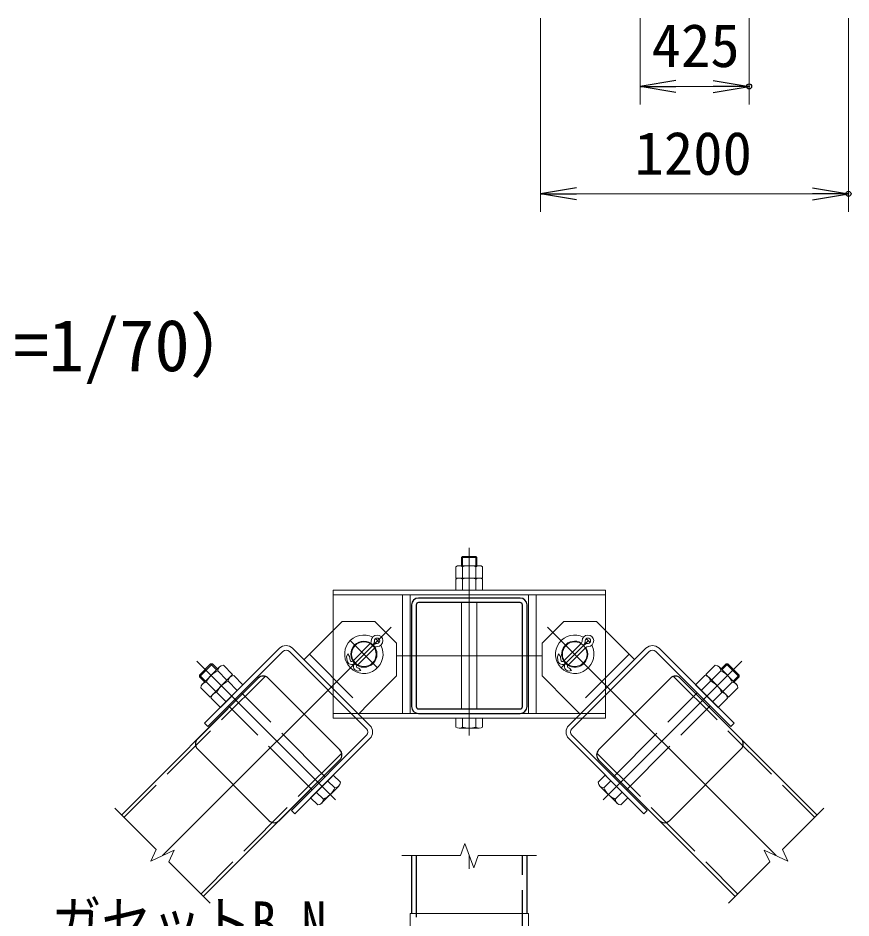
# Model space of a CAD drawing. Units: millimetres, scale not verified. Extents: x -14700 to 14700, y -10395 to 10395.
# Drawn here: x -4282 to -1034, y -6784 to -3276 of the extents above; entities that cross this region are included whole.
import ezdxf
from ezdxf.enums import TextEntityAlignment as Align

# ---------------------------------------------------------------- set-up
doc = ezdxf.new("R2010")
doc.units = ezdxf.units.MM
doc.header["$LTSCALE"] = 40
doc.header["$PDMODE"] = 32
doc.header["$PDSIZE"] = 20
doc.linetypes.add('DASHED', pattern=[7.5, 6, -1.5])
doc.linetypes.add('USER1', pattern=[50.8, 31.75, -6.35, 6.35, -6.35])
for name, color, linetype, lineweight in [('0-0_D-TTL-TXT', 7, 'Continuous', 13), ('0-1_D-STR1', 1, 'Continuous', 25), ('0-2_D-BMK', 2, 'USER1', 13), ('0-3_D-STR3', 3, 'Continuous', 13), ('0-5_D-STR-DIM', 7, 'Continuous', 13), ('0-8_D-STR-TXT', 7, 'Continuous', 13)]:
    doc.layers.add(name, color=color, linetype=linetype, lineweight=lineweight)
doc.layers.add('0-6_0', color=7, linetype='Continuous')
doc.layers.add('0-7_Defpoints', color=8, linetype='Continuous')
doc.styles.add('ＭＳ ゴシック', font='')
doc.styles.get('ＭＳ ゴシック').set_extended_font_data('MS Gothic')

# ---------------------------------------------------------------- blocks, each defined once
blk = doc.blocks.new('_Open')
at = {"layer": '0-6_0'}
blk.add_line((-40, 6.67), (0, 0), dxfattribs=at)
blk.add_lwpolyline([(-40, -6.67), (0, 0), (-40, 0)], dxfattribs=at)

msp = doc.modelspace()

# ---------------------------------------------------------------- linework, layer by layer
at = {"layer": '0-1_D-STR1'}
for p, q in [((-2324.45, -5537.03), (-2720.45, -5537.03)), ((-2747.45, -5564.03), (-2747.45, -5960.03)), ((-2729.45, -5564.03), (-2729.45, -5960.03)), ((-2324.45, -5555.03), (-2720.45, -5555.03)), ((-2315.45, -5960.03), (-2315.45, -5564.03)), ((-2297.45, -5960.03), (-2297.45, -5564.03)), ((-3344.99, -5849.37), (-3877.72, -6382.1)), ((-3582.58, -6086.96), (-3344.99, -5849.37)), ((-3306.8, -5849.37), (-3026.79, -6129.38)), ((-1738.1, -5849.37), (-2018.11, -6129.38)), ((-1462.33, -6086.96), (-1699.92, -5849.37)), ((-1699.92, -5849.37), (-1167.18, -6382.1)), ((-2720.45, -5969.03), (-2324.45, -5969.03)), ((-2720.45, -5987.03), (-2324.45, -5987.03)), ((-3302.56, -6405.16), (-3582.58, -6125.14)), ((-1742.34, -6405.16), (-1462.33, -6125.14)), ((-3026.79, -6167.57), (-3559.52, -6700.3)), ((-3026.79, -6167.57), (-3264.38, -6405.16)), ((-2018.11, -6167.57), (-1780.53, -6405.16)), ((-2018.11, -6167.57), (-1485.38, -6700.3)), ((-2747.45, -6541.09), (-2747.45, -6766.09)), ((-2297.45, -6766.09), (-2297.45, -6541.09))]:
    msp.add_line(p, q, dxfattribs=at)
at = {"layer": '0-1_D-STR1', "linetype": 'DASHED'}
for p, q in [((-3318.91, -5842.38), (-3868.18, -6391.65)), ((-1726, -5842.38), (-1176.73, -6391.65)), ((-3019.8, -6141.49), (-3569.07, -6690.76)), ((-2025.1, -6141.49), (-1475.83, -6690.76)), ((-2729.45, -6541.09), (-2729.45, -8116.09)), ((-2315.45, -8116.09), (-2315.45, -6541.09))]:
    msp.add_line(p, q, dxfattribs=at)
at = {"layer": '0-1_D-STR1'}
for centre, radius, start, end in [((-2720.45, -5564.03), 27, 90, 180), ((-2324.45, -5564.03), 27, 0, 90), ((-2720.45, -5564.03), 9, 90, 180), ((-2324.45, -5564.03), 9, 0, 90), ((-3325.9, -5868.46), 27, 45, 135), ((-1719.01, -5868.46), 27, 45, 135), ((-2720.45, -5960.03), 27, 180, 270), ((-2720.45, -5960.03), 9, 180, 270), ((-2324.45, -5960.03), 27, 270, 0), ((-2324.45, -5960.03), 9, 270, 0), ((-3563.48, -6106.05), 27, 135, 225), ((-1481.42, -6106.05), 27, 315, 45), ((-3045.88, -6148.48), 27, 315, 45), ((-1999.02, -6148.48), 27, 135, 225), ((-3283.47, -6386.06), 27, 225, 315), ((-1761.43, -6386.06), 27, 225, 315)]:
    msp.add_arc(centre, radius, start, end, dxfattribs=at)
at = {"layer": '0-2_D-BMK'}
for p, q in [((-2522.45, -6073.2), (-2522.45, -5341.71)), ((-2827.39, -5649.97), (-3718.62, -6541.2)), ((-2217.52, -5649.97), (-1326.28, -6541.2)), ((-2985.5, -5703.98), (-2881.4, -5808.08)), ((-2059.4, -5703.98), (-2163.5, -5808.08)), ((-2059.49, -5704.07), (-2163.41, -5807.99)), ((-3044.1, -6324.2), (-3584.93, -5783.38)), ((-2803.7, -5762.03), (-2241.2, -5762.03)), ((-2000.8, -6324.2), (-1459.98, -5783.38)), ((-2522.45, -8116.09), (-2522.45, -6541.09))]:
    msp.add_line(p, q, dxfattribs=at)
at = {"layer": '0-3_D-STR3'}
for p, q in [((-2552.45, -5379.09), (-2548.39, -5375.03)), ((-2552.45, -5411.03), (-2552.45, -5379.09)), ((-2552.45, -5379.09), (-2492.45, -5379.09)), ((-2548.39, -5375.03), (-2496.51, -5375.03)), ((-2548.39, -5411.03), (-2548.39, -5375.03)), ((-2496.51, -5411.03), (-2496.51, -5375.03)), ((-2492.45, -5379.09), (-2496.51, -5375.03)), ((-2492.45, -5411.03), (-2492.45, -5379.09)), ((-2574.35, -5459.03), (-2574.35, -5415.23)), ((-2562.14, -5411.03), (-2483.51, -5411.03)), ((-2548.4, -5459.03), (-2548.4, -5415.23)), ((-2496.5, -5459.03), (-2496.5, -5415.23)), ((-2470.55, -5415.23), (-2470.55, -5459.03)), ((-2574.35, -5459.03), (-2470.55, -5459.03)), ((-2574.35, -5507.03), (-2574.35, -5463.23)), ((-2562.14, -5459.03), (-2483.51, -5459.03)), ((-2548.4, -5507.03), (-2548.4, -5463.23)), ((-2496.5, -5507.03), (-2496.5, -5463.23)), ((-2470.55, -5463.23), (-2470.55, -5507.03)), ((-3053.45, -5507.03), (-1991.45, -5507.03)), ((-3053.45, -5507.03), (-3053.45, -6005.03)), ((-2574.35, -5507.03), (-2470.55, -5507.03)), ((-1991.45, -5507.03), (-1991.45, -6005.03)), ((-3053.45, -5525.03), (-1991.45, -5525.03)), ((-2783.45, -5525.03), (-2783.45, -5987.03)), ((-2753.45, -5525.03), (-2753.45, -5987.03)), ((-2291.45, -5525.03), (-2291.45, -5987.03)), ((-2261.45, -5525.03), (-2261.45, -5987.03)), ((-2552.45, -5969.03), (-2552.45, -5555.03)), ((-2492.45, -5969.03), (-2492.45, -5555.03)), ((-3249.53, -5745.43), (-3542.27, -6038.17)), ((-3224.07, -5745.43), (-2922.84, -6046.65)), ((-3211.34, -5732.7), (-2910.12, -6033.92)), ((-3124.37, -5734.82), (-3166.8, -5777.25)), ((-1833.56, -5732.7), (-2134.79, -6033.92)), ((-1820.83, -5745.43), (-2122.06, -6046.65)), ((-1920.53, -5734.82), (-1878.11, -5777.25)), ((-1795.37, -5745.43), (-1502.63, -6038.17)), ((-1782.65, -5732.7), (-1489.9, -6025.44)), ((-3000.81, -5766), (-2996.05, -5755.17)), ((-3000.81, -5766), (-2999.1, -5780.47)), ((-2996.05, -5755.17), (-2988.9, -5764.59)), ((-2988.9, -5764.59), (-2987.19, -5779.06)), ((-2178.81, -5766), (-2177.1, -5780.47)), ((-2166.9, -5764.59), (-2165.19, -5779.06)), ((-3530.87, -5793.42), (-3574.89, -5837.44)), ((-3523.98, -5793.42), (-3574.89, -5844.33)), ((-3496.25, -5805.47), (-3564.51, -5873.73)), ((-3507.53, -5816.75), (-3530.87, -5793.42)), ((-3523.98, -5793.42), (-3530.87, -5793.42)), ((-3504.09, -5813.31), (-3523.98, -5793.42)), ((-3467.18, -5857.01), (-3503.24, -5820.94)), ((-3445.11, -5834.95), (-3481.18, -5798.88)), ((-2953.29, -5810.85), (-2957.72, -5809.41)), ((-2953.29, -5810.85), (-2945.42, -5819.69)), ((-2134.97, -5822.27), (-2139.41, -5820.83)), ((-2131.29, -5810.85), (-2135.72, -5809.41)), ((-1599.79, -5834.95), (-1563.73, -5798.88)), ((-1577.73, -5857.01), (-1541.66, -5820.94)), ((-1548.65, -5805.47), (-1480.39, -5873.73)), ((-1540.82, -5813.31), (-1520.93, -5793.42)), ((-1537.37, -5816.75), (-1514.04, -5793.42)), ((-1520.93, -5793.42), (-1470.01, -5844.33)), ((-1520.93, -5793.42), (-1514.04, -5793.42)), ((-1514.04, -5793.42), (-1470.01, -5837.44)), ((-3551.55, -5860.77), (-3574.89, -5837.44)), ((-3574.89, -5837.44), (-3574.89, -5844.33)), ((-3555, -5864.22), (-3574.89, -5844.33)), ((-3445.11, -5834.95), (-3533.36, -5923.19)), ((-3455.95, -5845.78), (-3524.2, -5914.04)), ((-3404.81, -5875.25), (-3440.87, -5839.19)), ((-1640.09, -5875.25), (-1604.03, -5839.19)), ((-1599.79, -5834.95), (-1511.54, -5923.19)), ((-1588.96, -5845.78), (-1520.7, -5914.04)), ((-1493.35, -5860.77), (-1470.01, -5837.44)), ((-1489.9, -5864.22), (-1470.01, -5844.33)), ((-1470.01, -5837.44), (-1470.01, -5844.33)), ((-3569.42, -5887.13), (-3533.36, -5923.19)), ((-3511.3, -5901.13), (-3547.36, -5865.07)), ((-3404.81, -5875.25), (-3493.06, -5963.5)), ((-3426.87, -5897.31), (-3462.93, -5861.25)), ((-1640.09, -5875.25), (-1551.85, -5963.5)), ((-1618.03, -5897.31), (-1581.97, -5861.25)), ((-1533.6, -5901.13), (-1497.54, -5865.07)), ((-1475.48, -5887.13), (-1511.54, -5923.19)), ((-3529.12, -5927.43), (-3493.06, -5963.5)), ((-3470.99, -5941.44), (-3507.06, -5905.37)), ((-1573.91, -5941.44), (-1537.85, -5905.37)), ((-1515.78, -5927.43), (-1551.85, -5963.5)), ((-2912.24, -5946.95), (-2954.66, -5989.38)), ((-2132.66, -5946.95), (-2090.24, -5989.38)), ((-3053.45, -5987.03), (-1991.45, -5987.03)), ((-3053.45, -6005.03), (-1991.45, -6005.03)), ((-2574.35, -6005.03), (-2470.55, -6005.03)), ((-2574.35, -6039.83), (-2574.35, -6005.03)), ((-2548.4, -6039.83), (-2548.4, -6005.03)), ((-2496.5, -6039.83), (-2496.5, -6005.03)), ((-2470.55, -6039.83), (-2470.55, -6005.03)), ((-1489.9, -6025.44), (-1502.63, -6038.17)), ((-2562.14, -6044.03), (-2483.51, -6044.03)), ((-2922.84, -6072.11), (-3215.59, -6364.85)), ((-2910.12, -6084.84), (-3202.86, -6377.58)), ((-2134.79, -6084.84), (-1842.04, -6377.58)), ((-2122.06, -6072.11), (-1829.32, -6364.85)), ((-3052.67, -6227.39), (-3140.92, -6315.64)), ((-3025.09, -6254.97), (-3052.67, -6227.39)), ((-2019.81, -6254.97), (-1992.23, -6227.39)), ((-1992.23, -6227.39), (-1903.99, -6315.64)), ((-3031.68, -6270.04), (-3099.94, -6338.3)), ((-3047.15, -6277.03), (-3074.73, -6249.45)), ((-2013.22, -6270.04), (-1944.96, -6338.3)), ((-1997.75, -6277.03), (-1970.17, -6249.45)), ((-3091.28, -6321.15), (-3118.85, -6293.57)), ((-1953.62, -6321.15), (-1926.05, -6293.57)), ((-3113.34, -6343.21), (-3140.92, -6315.64)), ((-1931.56, -6343.21), (-1903.99, -6315.64)), ((-3215.59, -6364.85), (-3202.86, -6377.58)), ((-1829.32, -6364.85), (-1842.04, -6377.58)), ((-2753.45, -6991.09), (-2753.45, -6766.09)), ((-2753.45, -6766.09), (-2291.45, -6766.09)), ((-2291.45, -6991.09), (-2291.45, -6766.09))]:
    msp.add_line(p, q, dxfattribs=at)
at = {"layer": '0-3_D-STR3', "linetype": 'DASHED'}
for p, q in [((-3018.3, -5628.75), (-3124.37, -5734.82)), ((-2891.02, -5628.75), (-3018.3, -5628.75)), ((-2153.88, -5628.75), (-2026.6, -5628.75)), ((-2026.6, -5628.75), (-1920.53, -5734.82)), ((-2908.79, -5714.4), (-2976.99, -5782.6)), ((-2086.79, -5714.4), (-2154.99, -5782.6)), ((-2891.02, -5730.58), (-2960.02, -5799.57)), ((-2069.02, -5730.58), (-2138.02, -5799.57)), ((-3145.58, -5756.03), (-2933.45, -5968.16)), ((-1899.32, -5756.03), (-2111.45, -5968.16)), ((-2806.17, -5840.88), (-2912.24, -5946.95)), ((-2238.73, -5840.88), (-2132.66, -5946.95)), ((-3084.06, -6233.33), (-3410.75, -5906.65)), ((-1960.84, -6233.33), (-1634.15, -5906.65)), ((-3134.98, -6284.24), (-3461.66, -5957.56)), ((-1909.93, -6284.24), (-1583.24, -5957.56))]:
    msp.add_line(p, q, dxfattribs=at)
for points in [[(-2891.02, -5628.75), (-2806.17, -5713.61), (-2806.17, -5840.88)], [(-2153.88, -5628.75), (-2238.73, -5713.61), (-2238.73, -5840.88)]]:
    msp.add_lwpolyline(points, dxfattribs=at)
at = {"layer": '0-3_D-STR3'}
for points in [[(-3262.26, -5732.7), (-3555, -6025.44), (-3542.27, -6038.17)], [(-2178.81, -5766), (-2174.05, -5755.17), (-2166.9, -5764.59)], [(-2945.42, -5819.69), (-2956.97, -5822.27), (-2961.41, -5820.83)], [(-2131.29, -5810.85), (-2123.42, -5819.69), (-2134.97, -5822.27)]]:
    msp.add_lwpolyline(points, dxfattribs=at)
for centre, radius in [((-2933.45, -5756.03), 51), ((-2933.45, -5756.03), 48), ((-2111.45, -5756.03), 48)]:
    msp.add_circle(centre, radius, dxfattribs=at)
for centre, radius, start, end in [((-2561.38, -5433.1), 22.09, 54.01973, 125.98027), ((-2522.45, -5493.3), 82.27, 71.61284, 108.38716), ((-2483.53, -5433.17), 22.14, 54.12648, 125.87352), ((-2561.38, -5481.1), 22.09, 54.01973, 125.98027), ((-2522.45, -5541.3), 82.27, 71.61284, 108.38716), ((-2483.53, -5481.17), 22.14, 54.12648, 125.87352), ((-2933.45, -5756.03), 75, 62.81803, 28.0289), ((-2881.9, -5703.71), 22.5, 272.26298, 180.12813), ((-2111.45, -5756.03), 75, 62.81803, 28.0289), ((-2059.9, -5703.71), 22.5, 272.26298, 180.12813), ((-2919.4, -5703.8), 15, 315, 0.12813), ((-2880.42, -5741.18), 27, 92.26298, 135), ((-2881.9, -5703.71), 10.5, 272.26298, 180.12813), ((-2933.45, -5756.03), 75, 37.40006, 53.44687), ((-2111.45, -5756.03), 51, 58.87933, 31.29837), ((-2097.4, -5703.8), 15, 315, 0.12813), ((-2058.42, -5741.18), 27, 92.26298, 135), ((-2059.9, -5703.71), 10.5, 272.26298, 180.12813), ((-2111.45, -5756.03), 75, 37.40006, 53.44687), ((-3236.8, -5758.15), 36, 45, 135), ((-3236.8, -5758.15), 18, 45, 135), ((-2880.42, -5741.18), 15, 92.26298, 135), ((-2058.42, -5741.18), 15, 92.26298, 135), ((-1808.1, -5758.15), 36, 45, 135), ((-1808.1, -5758.15), 18, 45, 135), ((-2981.23, -5778.35), 18, 186.73573, 315), ((-2981.23, -5778.35), 6, 186.73573, 315), ((-2159.23, -5778.35), 18, 186.73573, 315), ((-2159.23, -5778.35), 6, 186.73573, 315), ((-3470.06, -5898.25), 84.12, 113.22895, 156.77105), ((-3479.99, -5822.13), 23.27, 92.91412, 177.08588), ((-2955.88, -5803.7), 18, 127.62533, 252.10649), ((-2955.88, -5803.7), 6, 122.20897, 252.10649), ((-2133.88, -5803.7), 18, 127.62533, 252.10649), ((-2133.88, -5803.7), 6, 122.20897, 252.10649), ((-1564.91, -5822.13), 23.27, 2.91412, 87.08588), ((-1574.84, -5898.25), 84.12, 23.22895, 66.77105), ((-3439.69, -5862.43), 23.27, 92.91412, 177.08588), ((-1605.21, -5862.43), 23.27, 2.91412, 87.08588), ((-3546.59, -5887.9), 22.85, 91.94085, 178.05915), ((-3429.76, -5938.55), 84.12, 113.22895, 156.77105), ((-1615.15, -5938.55), 84.12, 23.22895, 66.77105), ((-1498.31, -5887.9), 22.85, 1.94085, 88.05915), ((-3506.28, -5928.21), 22.85, 91.94085, 178.05915), ((-1538.62, -5928.21), 22.85, 1.94085, 88.05915), ((-2935.57, -6059.38), 18, 315, 45), ((-2935.57, -6059.38), 36, 315, 45), ((-2561.38, -6021.96), 22.09, 234.01973, 305.98027), ((-2522.45, -5961.76), 82.27, 251.61284, 288.38716), ((-2483.53, -6021.89), 22.14, 234.12648, 305.87352), ((-2109.33, -6059.38), 36, 135, 225), ((-2109.33, -6059.38), 18, 135, 225), ((-3124.45, -6243.85), 84.12, 293.22895, 336.77105), ((-3048.34, -6253.78), 23.27, 272.91412, 357.08588), ((-1996.57, -6253.78), 23.27, 182.91412, 267.08588), ((-1920.45, -6243.85), 84.12, 203.22895, 246.77105), ((-3114.11, -6320.38), 22.85, 271.94085, 358.05915), ((-1930.79, -6320.38), 22.85, 181.94085, 268.05915)]:
    msp.add_arc(centre, radius, start, end, dxfattribs=at)
at = {"layer": '0-3_D-STR3', "linetype": 'DASHED'}
for centre in [(-2919.4, -5703.8), (-2097.4, -5703.8)]:
    msp.add_arc(centre, 27, 315, 0.12813, dxfattribs=at)
at = {"layer": '0-5_D-STR-DIM'}
for p, q in [((-2244.24, -3276.26), (-2244.24, -4031.6)), ((-1856.74, -3276.26), (-1856.74, -3612.77)), ((-1431.74, -3276.26), (-1431.74, -3612.77)), ((-1044.24, -3276.26), (-1044.24, -4031.6)), ((-1716.74, -3542.77), (-1571.74, -3542.77)), ((-2104.24, -3961.6), (-1184.24, -3961.6)), ((-3743.11, -6516.72), (-3904.24, -6355.59)), ((-1301.79, -6516.72), (-1140.66, -6355.59)), ((-3743.11, -6516.72), (-3764.5, -6562.6)), ((-3764.5, -6562.6), (-3672.74, -6519.81)), ((-3672.74, -6519.81), (-3694.13, -6565.69)), ((-2539.77, -6493.51), (-2557.08, -6541.09)), ((-2505.14, -6588.66), (-2539.77, -6493.51)), ((-1372.16, -6519.81), (-1350.77, -6565.69)), ((-1280.4, -6562.6), (-1372.16, -6519.81)), ((-1301.79, -6516.72), (-1280.4, -6562.6)), ((-2784.95, -6541.09), (-2557.08, -6541.09)), ((-2487.82, -6541.09), (-2505.14, -6588.66)), ((-2487.82, -6541.09), (-2259.95, -6541.09)), ((-3533.01, -6726.82), (-3694.13, -6565.69)), ((-1511.9, -6726.82), (-1350.77, -6565.69))]:
    msp.add_line(p, q, dxfattribs=at)
at = {"layer": '0-7_Defpoints'}
for p in [(-1431.74, -3542.77), (-1044.24, -3961.6)]:
    msp.add_point(p, dxfattribs=at)

# ---------------------------------------------------------------- block references
at = {"layer": '0-5_D-STR-DIM', "xscale": 3.5, "yscale": 3.5, "rotation": 180}
for p in [(-1856.74, -3542.77), (-2244.24, -3961.6)]:
    msp.add_blockref('_Open', p, dxfattribs=at)
at = {"layer": '0-5_D-STR-DIM', "xscale": 3.5, "yscale": 3.5}
for p in [(-1431.74, -3542.77), (-1044.24, -3961.6)]:
    msp.add_blockref('_Open', p, dxfattribs=at)

# ---------------------------------------------------------------- texts
at = {"layer": '0-0_D-TTL-TXT', "style": 'ＭＳ ゴシック'}
msp.add_text('（S=1/70）', height=202.1, dxfattribs=at).set_placement((-4712.99, -4713.68), align=Align.BOTTOM_LEFT)
at = {"layer": '0-5_D-STR-DIM', "style": 'ＭＳ ゴシック'}
for s, p in [('425', (-1811.71, -3517.98)), ('1200', (-1878.39, -3937.98))]:
    msp.add_text(s, height=168.3, dxfattribs=at).set_placement(p, align=Align.BOTTOM_LEFT)
at = {"layer": '0-8_D-STR-TXT', "style": 'ＭＳ ゴシック', "width": 0.85}
msp.add_text('ガセットB.N', height=168.3, dxfattribs=at).set_placement((-4151.71, -6938.52), align=Align.BOTTOM_LEFT)

doc.saveas('drawing.dxf')
